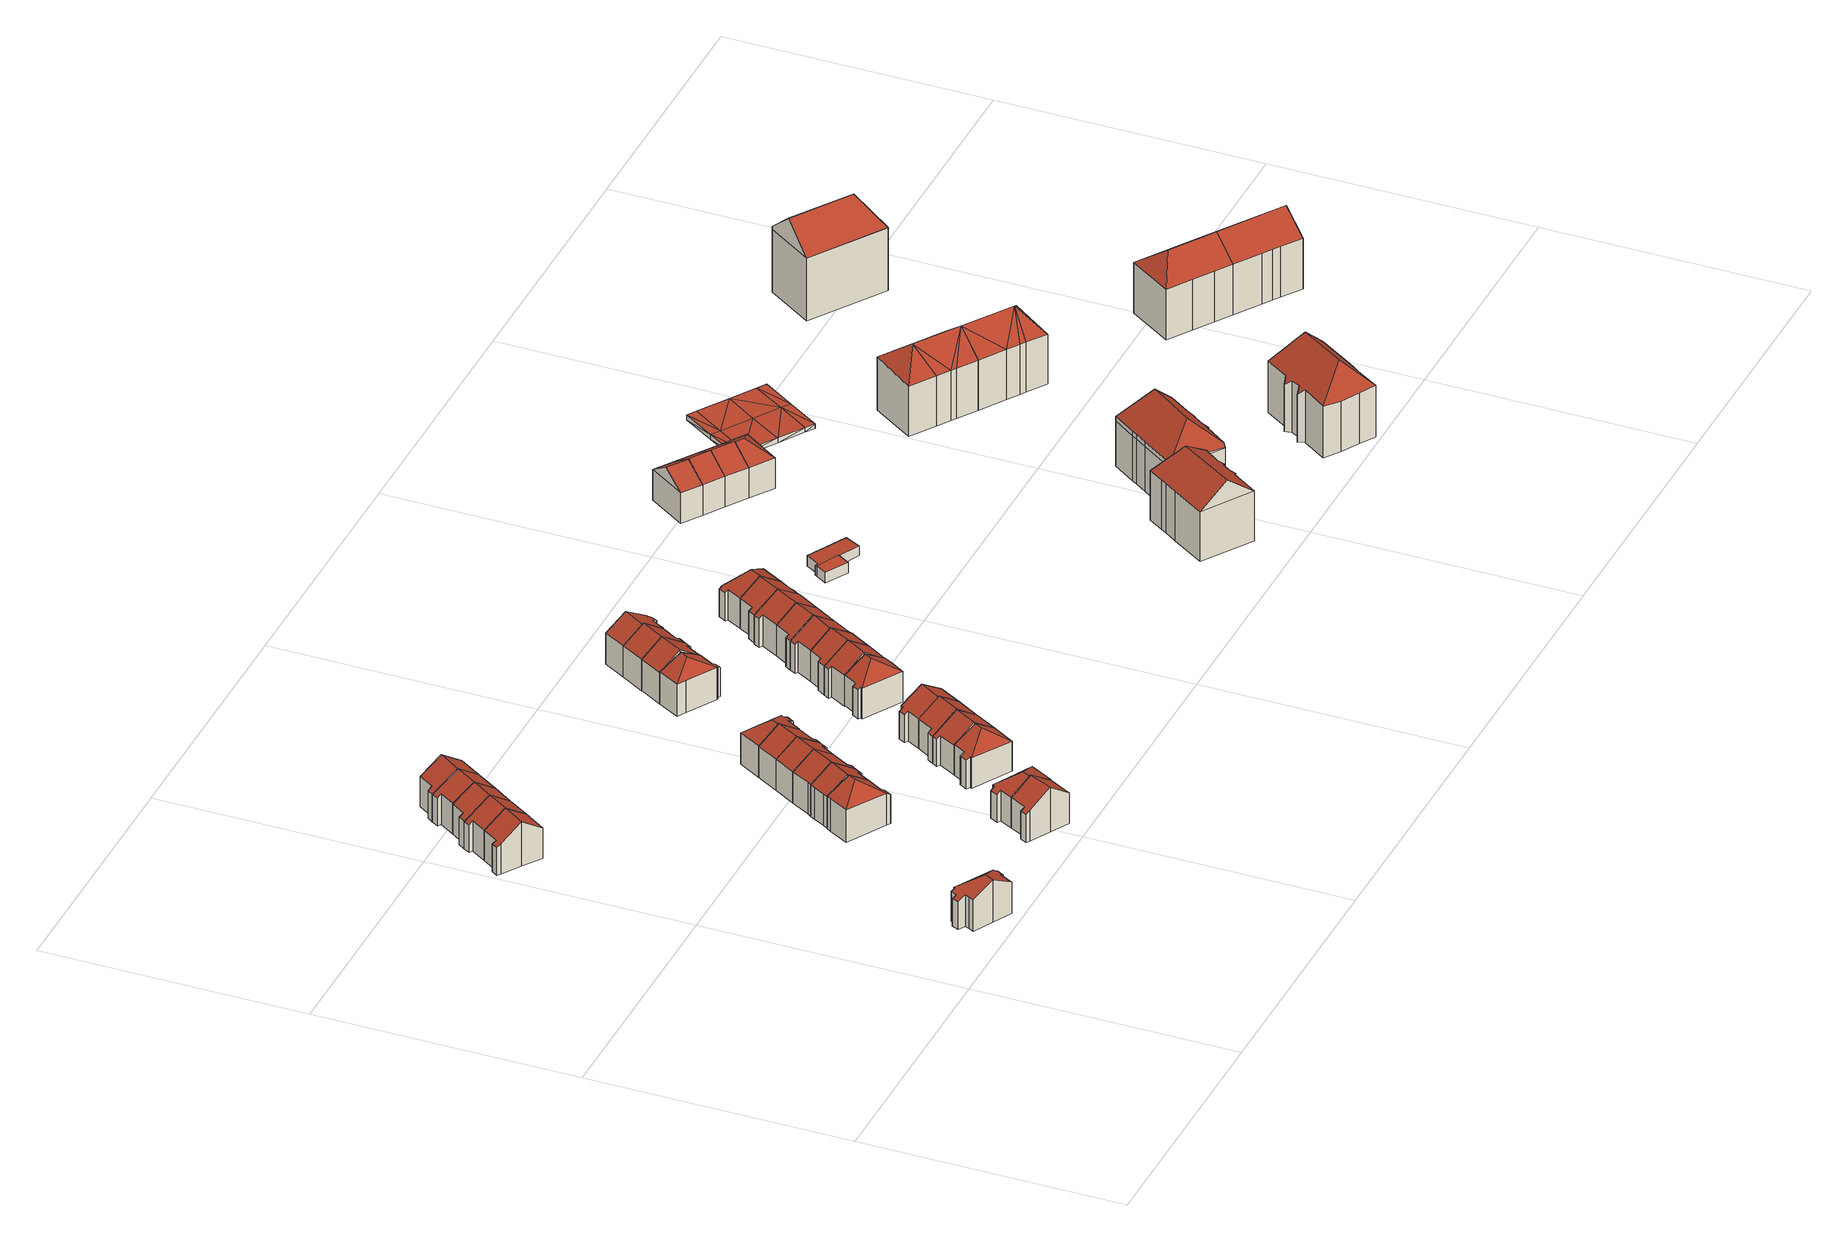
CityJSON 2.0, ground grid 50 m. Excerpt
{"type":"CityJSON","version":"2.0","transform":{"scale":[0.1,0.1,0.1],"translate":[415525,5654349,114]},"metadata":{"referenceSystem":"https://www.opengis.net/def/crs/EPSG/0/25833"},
"CityObjects":{
"building1":{"type":"Building","attributes":{"Dachtyp_tdc":"tdcHipAndGableRoof","Gemeindeschluessel":14612000,"Dachneigung":26.66,"QualitaetDacherkennung":65,"Geometrietyp2DReferenz":"3000","measuredHeight":8.6,"function":"31001_9998","roofType":"5000"},"geometry":[{"type":"Solid","lod":"2","boundaries":[[[[0,1,2,3]],[[1,4,5,2]],[[4,6,7,5]],[[6,8,9,7]],[[8,10,11,9]],[[10,12,13,11]],[[12,14,15,13]],[[14,16,17,15]],[[16,18,19,17]],[[18,20,21,19]],[[20,22,23,21]],[[22,24,25,23]],[[24,26,27,25]],[[26,28,29,27]],[[28,30,31,29]],[[30,0,3,31]],[[26,24,32]],[[24,22,20,18,16,14,12,10,8,6,32]],[[6,4,1,0,30,28,26,32]],[[3,2,5,7,9,11,13,15,17,19,21,23,25,27,29,31]]]],"semantics":{"surfaces":[{"type":"WallSurface"},{"type":"RoofSurface"},{"type":"GroundSurface"}],"values":[[0,0,0,0,0,0,0,0,0,0,0,0,0,0,0,0,1,1,1,2]]}}]},
"building2":{"type":"Building","attributes":{"Dachtyp_tdc":"tdcGableRoof","Gemeindeschluessel":14612000,"Dachneigung":34.03,"QualitaetDacherkennung":81,"Geometrietyp2DReferenz":"3000","measuredHeight":9.05,"function":"31001_9998","roofType":"3100"},"geometry":[{"type":"Solid","lod":"2","boundaries":[[[[33,34,35,36]],[[34,37,38,35]],[[37,39,40,38]],[[39,41,42,40]],[[41,43,44,42]],[[43,45,46,44]],[[45,47,48,46]],[[47,49,50,48]],[[49,33,36,50]],[[45,43,41,39]],[[39,37,34,33,49,47,45]],[[36,35,38,40,42,44,46,48,50]]]],"semantics":{"surfaces":[{"type":"WallSurface"},{"type":"RoofSurface"},{"type":"GroundSurface"}],"values":[[0,0,0,0,0,0,0,0,0,1,1,2]]}}]},
"building3":{"type":"Building","attributes":{"Dachtyp_tdc":"tdcGableRoof","Gemeindeschluessel":14612000,"Dachneigung":34.1,"QualitaetDacherkennung":82,"Geometrietyp2DReferenz":"3000","measuredHeight":9.06,"function":"31001_9998","roofType":"3100"},"geometry":[{"type":"Solid","lod":"2","boundaries":[[[[51,37,38,52]],[[37,53,54,38]],[[53,55,56,54]],[[55,57,58,56]],[[57,59,60,58]],[[59,61,62,60]],[[61,63,64,62]],[[63,41,42,64]],[[41,51,52,42]],[[61,59,57,55,53,37,51]],[[51,41,63,61]],[[52,38,54,56,58,60,62,64,42]]]],"semantics":{"surfaces":[{"type":"WallSurface"},{"type":"RoofSurface"},{"type":"GroundSurface"}],"values":[[0,0,0,0,0,0,0,0,0,1,1,2]]}}]},
"building4":{"type":"Building","attributes":{"Dachtyp_tdc":"tdcGableRoof","Gemeindeschluessel":14612000,"Dachneigung":33.64,"QualitaetDacherkennung":79,"Geometrietyp2DReferenz":"3000","measuredHeight":9.03,"function":"31001_9998","roofType":"3100"},"geometry":[{"type":"Solid","lod":"2","boundaries":[[[[65,59,60,66]],[[59,67,58,60]],[[67,68,69,58]],[[68,70,71,69]],[[70,72,73,71]],[[72,74,75,73]],[[74,76,77,75]],[[76,63,64,77]],[[63,65,66,64]],[[74,72,70,68,67,59,65]],[[65,63,76,74]],[[66,60,58,69,71,73,75,77,64]]]],"semantics":{"surfaces":[{"type":"WallSurface"},{"type":"RoofSurface"},{"type":"GroundSurface"}],"values":[[0,0,0,0,0,0,0,0,0,1,1,2]]}}]},
"building5":{"type":"Building","attributes":{"Dachtyp_tdc":"tdcGableRoof","Gemeindeschluessel":14612000,"Dachneigung":33.73,"QualitaetDacherkennung":79,"Geometrietyp2DReferenz":"3000","measuredHeight":9.03,"function":"31001_9998","roofType":"3100"},"geometry":[{"type":"Solid","lod":"2","boundaries":[[[[74,78,73,75]],[[78,79,80,73]],[[79,81,82,80]],[[81,83,84,82]],[[83,85,86,84]],[[85,87,88,86]],[[87,89,90,88]],[[89,76,77,90]],[[76,74,75,77]],[[87,85,83,81,79,78,74]],[[74,76,89,87]],[[75,73,80,82,84,86,88,90,77]]]],"semantics":{"surfaces":[{"type":"WallSurface"},{"type":"RoofSurface"},{"type":"GroundSurface"}],"values":[[0,0,0,0,0,0,0,0,0,1,1,2]]}}]},
"building6":{"type":"Building","attributes":{"Dachtyp_tdc":"tdcGableRoof","Gemeindeschluessel":14612000,"Dachneigung":33.61,"QualitaetDacherkennung":78,"Geometrietyp2DReferenz":"3000","measuredHeight":9.05,"function":"31001_9998","roofType":"3100"},"geometry":[{"type":"Solid","lod":"2","boundaries":[[[[87,85,86,88]],[[85,83,84,86]],[[83,91,92,84]],[[91,93,94,92]],[[93,95,96,94]],[[95,97,98,96]],[[97,99,100,98]],[[99,89,90,100]],[[89,87,88,90]],[[97,95,93,91,83,85,87]],[[87,89,99,97]],[[88,86,84,92,94,96,98,100,90]]]],"semantics":{"surfaces":[{"type":"WallSurface"},{"type":"RoofSurface"},{"type":"GroundSurface"}],"values":[[0,0,0,0,0,0,0,0,0,1,1,2]]}}]},
"building7":{"type":"Building","attributes":{"Dachtyp_tdc":"tdcHipAndGableRoof","Gemeindeschluessel":14612000,"Dachneigung":28.02,"QualitaetDacherkennung":72,"Geometrietyp2DReferenz":"3000","measuredHeight":9.04,"function":"31001_9998","roofType":"5000"},"geometry":[{"type":"Solid","lod":"2","boundaries":[[[[101,102,103,104]],[[102,105,106,103]],[[105,107,108,106]],[[107,109,110,108]],[[109,111,112,110]],[[111,113,114,112]],[[113,115,116,114]],[[115,117,118,116]],[[117,101,104,118]],[[113,111,119]],[[111,109,107,105,102,101,119]],[[101,117,115,113,119]],[[104,103,106,108,110,112,114,116,118]]]],"semantics":{"surfaces":[{"type":"WallSurface"},{"type":"RoofSurface"},{"type":"GroundSurface"}],"values":[[0,0,0,0,0,0,0,0,0,1,1,1,2]]}}]},
"building8":{"type":"Building","attributes":{"Dachtyp_tdc":"tdcGableRoof","Gemeindeschluessel":14612000,"Dachneigung":34,"QualitaetDacherkennung":81,"Geometrietyp2DReferenz":"3000","measuredHeight":9.08,"function":"31001_9998","roofType":"3100"},"geometry":[{"type":"Solid","lod":"2","boundaries":[[[[120,121,122,123]],[[121,124,125,122]],[[124,126,127,125]],[[126,128,129,127]],[[128,130,131,129]],[[130,132,133,131]],[[132,134,135,133]],[[134,136,137,135]],[[136,120,123,137]],[[132,130,128,126,124,121,120]],[[120,136,134,132]],[[123,122,125,127,129,131,133,135,137]]]],"semantics":{"surfaces":[{"type":"WallSurface"},{"type":"RoofSurface"},{"type":"GroundSurface"}],"values":[[0,0,0,0,0,0,0,0,0,1,1,2]]}}]},
"building9":{"type":"Building","attributes":{"Dachtyp_tdc":"tdcGableRoof","Gemeindeschluessel":14612000,"Dachneigung":34,"QualitaetDacherkennung":79,"Geometrietyp2DReferenz":"3000","measuredHeight":9.28,"function":"31001_9998","roofType":"3100"},"geometry":[{"type":"Solid","lod":"2","boundaries":[[[[138,139,140,141]],[[139,102,103,140]],[[102,142,143,103]],[[142,144,118,143]],[[144,145,146,118]],[[145,147,148,146]],[[147,149,150,148]],[[149,151,152,150]],[[151,153,154,152]],[[153,155,156,154]],[[155,138,141,156]],[[151,149,147,145,144,142]],[[142,102,139,138,155,153,151]],[[141,140,103,143,118,146,148,150,152,154,156]]]],"semantics":{"surfaces":[{"type":"WallSurface"},{"type":"RoofSurface"},{"type":"GroundSurface"}],"values":[[0,0,0,0,0,0,0,0,0,0,0,1,1,2]]}}]},
"building10":{"type":"Building","attributes":{"Dachtyp_tdc":"tdcHipAndGableRoof","Gemeindeschluessel":14612000,"Dachneigung":38.21,"QualitaetDacherkennung":74,"Geometrietyp2DReferenz":"3000","measuredHeight":8.86,"function":"31001_9998","roofType":"5000"},"geometry":[{"type":"Solid","lod":"2","boundaries":[[[[157,158,159,160]],[[131,161,162,163,164,165,166,135,167]],[[130,168,161,131]],[[168,169,162,161]],[[169,170,163,162]],[[170,171,164,163]],[[171,172,165,164]],[[172,159,166,165]],[[159,158,135,166]],[[158,157,167,135]],[[157,130,131,167]],[[159,172,160]],[[172,171,170,169,168,130,157,160]]]],"semantics":{"surfaces":[{"type":"RoofSurface"},{"type":"GroundSurface"},{"type":"WallSurface"}],"values":[[0,1,2,2,2,2,2,2,2,2,2,0,0]]}}]},
"building11":{"type":"Building","attributes":{"Dachtyp_tdc":"tdcGableRoof","Gemeindeschluessel":14612000,"Dachneigung":34.13,"QualitaetDacherkennung":83,"Geometrietyp2DReferenz":"3000","measuredHeight":9.31,"function":"31001_9998","roofType":"3100"},"geometry":[{"type":"Solid","lod":"2","boundaries":[[[[173,155,156,174]],[[155,175,154,156]],[[175,176,177,154]],[[176,149,150,177]],[[149,178,179,150]],[[178,180,181,179]],[[180,182,183,181]],[[182,184,185,183]],[[184,186,187,185]],[[186,173,174,187]],[[182,180,178,149,176]],[[176,175,155,173,186,184,182]],[[174,156,154,177,150,179,181,183,185,187]]]],"semantics":{"surfaces":[{"type":"WallSurface"},{"type":"RoofSurface"},{"type":"GroundSurface"}],"values":[[0,0,0,0,0,0,0,0,0,0,1,1,2]]}}]},
"building12":{"type":"Building","attributes":{"Dachtyp_tdc":"tdcGableRoof","Gemeindeschluessel":14612000,"Dachneigung":34.03,"QualitaetDacherkennung":78,"Geometrietyp2DReferenz":"3000","measuredHeight":9.3,"function":"31001_9998","roofType":"3100"},"geometry":[{"type":"Solid","lod":"2","boundaries":[[[[188,189,190,191]],[[189,184,185,190]],[[184,182,183,185]],[[182,180,181,183]],[[180,192,193,181]],[[192,194,195,193]],[[194,196,197,195]],[[196,198,199,197]],[[198,188,191,199]],[[194,192,180,182]],[[182,184,189,188,198,196,194]],[[191,190,185,183,181,193,195,197,199]]]],"semantics":{"surfaces":[{"type":"WallSurface"},{"type":"RoofSurface"},{"type":"GroundSurface"}],"values":[[0,0,0,0,0,0,0,0,0,1,1,2]]}}]},
"building13":{"type":"Building","attributes":{"Dachtyp_tdc":"tdcGableRoof","Gemeindeschluessel":14612000,"Dachneigung":33.81,"QualitaetDacherkennung":79,"Geometrietyp2DReferenz":"3000","measuredHeight":9.34,"function":"31001_9998","roofType":"3100"},"geometry":[{"type":"Solid","lod":"2","boundaries":[[[[200,201,202,203]],[[201,204,205,202]],[[204,206,207,205]],[[206,198,199,207]],[[198,196,197,199]],[[196,194,195,197]],[[194,192,193,195]],[[192,208,209,193]],[[208,200,203,209]],[[194,196,198,206,204,201,200]],[[200,208,192,194]],[[203,202,205,207,199,197,195,193,209]]]],"semantics":{"surfaces":[{"type":"WallSurface"},{"type":"RoofSurface"},{"type":"GroundSurface"}],"values":[[0,0,0,0,0,0,0,0,0,1,1,2]]}}]},
"building14":{"type":"Building","attributes":{"Dachtyp_tdc":"tdcHipAndGableRoof","Gemeindeschluessel":14612000,"Dachneigung":28.5,"QualitaetDacherkennung":74,"Geometrietyp2DReferenz":"3000","measuredHeight":8.66,"function":"31001_9998","roofType":"5000"},"geometry":[{"type":"Solid","lod":"2","boundaries":[[[[210,211,212,213]],[[211,214,215,212]],[[214,216,217,215]],[[216,218,219,217]],[[218,220,221,219]],[[220,222,223,221]],[[222,224,225,223]],[[224,226,227,225]],[[226,210,213,227]],[[222,220,228]],[[220,218,216,228]],[[216,214,211,210,226,224,222,228]],[[213,212,215,217,219,221,223,225,227]]]],"semantics":{"surfaces":[{"type":"WallSurface"},{"type":"RoofSurface"},{"type":"GroundSurface"}],"values":[[0,0,0,0,0,0,0,0,0,1,1,1,2]]}}]},
"building15":{"type":"Building","attributes":{"Dachtyp_tdc":"tdcHipAndGableRoof","Gemeindeschluessel":14612000,"Dachneigung":30.77,"QualitaetDacherkennung":76,"Geometrietyp2DReferenz":"3000","measuredHeight":9.12,"function":"31001_9998","roofType":"5000"},"geometry":[{"type":"Solid","lod":"2","boundaries":[[[[229,230,231,232]],[[230,233,202,231]],[[233,234,203,202]],[[234,235,209,203]],[[235,236,237,209]],[[236,238,239,237]],[[238,240,241,239]],[[240,242,243,241]],[[242,229,232,243]],[[238,236,244]],[[236,235,234,244]],[[234,233,230,229,242,240,238,244]],[[232,231,202,203,209,237,239,241,243]]]],"semantics":{"surfaces":[{"type":"WallSurface"},{"type":"RoofSurface"},{"type":"GroundSurface"}],"values":[[0,0,0,0,0,0,0,0,0,1,1,1,2]]}}]},
"building16":{"type":"Building","attributes":{"Dachtyp_tdc":"tdcGableRoof","Gemeindeschluessel":14612000,"Dachneigung":33.68,"QualitaetDacherkennung":79,"Geometrietyp2DReferenz":"3000","measuredHeight":8.9,"function":"31001_9998","roofType":"3100"},"geometry":[{"type":"Solid","lod":"2","boundaries":[[[[245,246,215,247]],[[246,248,249,215]],[[248,250,251,249]],[[250,252,253,251]],[[252,254,255,253]],[[254,256,257,255]],[[256,258,259,257]],[[258,218,219,259]],[[218,245,247,219]],[[256,254,252,250,248,246,245]],[[245,218,258,256]],[[247,215,249,251,253,255,257,259,219]]]],"semantics":{"surfaces":[{"type":"WallSurface"},{"type":"RoofSurface"},{"type":"GroundSurface"}],"values":[[0,0,0,0,0,0,0,0,0,1,1,2]]}}]},
"building17":{"type":"Building","attributes":{"Dachtyp_tdc":"tdcGableRoof","Gemeindeschluessel":14612000,"Dachneigung":33.76,"QualitaetDacherkennung":79,"Geometrietyp2DReferenz":"3000","measuredHeight":8.92,"function":"31001_9998","roofType":"3100"},"geometry":[{"type":"Solid","lod":"2","boundaries":[[[[260,258,259,261]],[[258,262,257,259]],[[263,264,265,266,252,254,262]],[[262,258,260,263]],[[257,255,253,267,268,269,270,261,259]],[[262,254,255,257]],[[254,252,253,255]],[[252,266,267,253]],[[266,265,268,267]],[[265,264,269,268]],[[264,263,270,269]],[[263,260,261,270]]]],"semantics":{"surfaces":[{"type":"WallSurface"},{"type":"RoofSurface"},{"type":"GroundSurface"}],"values":[[0,0,1,1,2,0,0,0,0,0,0,0]]}}]},
"building18":{"type":"Building","attributes":{"Dachtyp_tdc":"tdcGableRoof","Gemeindeschluessel":14612000,"Dachneigung":30.77,"QualitaetDacherkennung":57,"Geometrietyp2DReferenz":"3000","measuredHeight":8.71,"function":"31001_9998","roofType":"3100"},"geometry":[{"type":"Solid","lod":"2","boundaries":[[[[271,272,273,274]],[[272,275,276,273]],[[275,277,278,276]],[[277,279,280,278]],[[279,281,282,280]],[[281,260,261,282]],[[260,283,284,261]],[[283,264,269,284]],[[264,285,286,269]],[[285,271,274,286]],[[283,260,281,279]],[[279,277,275,272,271,285,264,283]],[[274,273,276,278,280,282,261,284,269,286]]]],"semantics":{"surfaces":[{"type":"WallSurface"},{"type":"RoofSurface"},{"type":"GroundSurface"}],"values":[[0,0,0,0,0,0,0,0,0,0,1,1,2]]}}]},
"building19":{"type":"Building","attributes":{"Dachtyp_tdc":"tdcHipAndGableRoof","Gemeindeschluessel":14612000,"Dachneigung":26.06,"QualitaetDacherkennung":66,"Geometrietyp2DReferenz":"3000","measuredHeight":8.75,"function":"31001_9998","roofType":"5000"},"geometry":[{"type":"Solid","lod":"2","boundaries":[[[[287,288,289,290]],[[288,291,292,289]],[[291,293,294,292]],[[293,295,296,294]],[[295,297,298,296]],[[297,299,300,298]],[[299,301,302,300]],[[301,303,304,302]],[[303,305,306,304]],[[305,307,308,306]],[[307,287,290,308]],[[303,301,299,309]],[[299,297,295,293,291,288,287,307,309]],[[307,305,303,309]],[[290,289,292,294,296,298,300,302,304,306,308]]]],"semantics":{"surfaces":[{"type":"WallSurface"},{"type":"RoofSurface"},{"type":"GroundSurface"}],"values":[[0,0,0,0,0,0,0,0,0,0,0,1,1,1,2]]}}]},
"building20":{"type":"Building","attributes":{"Dachtyp_tdc":"tdcHipAndGableRoof","Gemeindeschluessel":14612000,"Dachneigung":29.28,"QualitaetDacherkennung":75,"Geometrietyp2DReferenz":"3000","measuredHeight":8.68,"function":"31001_9998","roofType":"5000"},"geometry":[{"type":"Solid","lod":"2","boundaries":[[[[310,311,312,313]],[[311,314,315,312]],[[314,316,317,315]],[[316,318,319,317]],[[318,320,321,319]],[[320,322,323,321]],[[322,324,325,323]],[[324,326,327,325]],[[326,328,329,327]],[[328,310,313,329]],[[324,322,330]],[[322,320,318,316,330]],[[316,314,311,310,328,326,324,330]],[[313,312,315,317,319,321,323,325,327,329]]]],"semantics":{"surfaces":[{"type":"WallSurface"},{"type":"RoofSurface"},{"type":"GroundSurface"}],"values":[[0,0,0,0,0,0,0,0,0,0,1,1,1,2]]}}]},
"building21":{"type":"Building","attributes":{"Dachtyp_tdc":"tdcGableRoof","Gemeindeschluessel":14612000,"Dachneigung":34.04,"QualitaetDacherkennung":80,"Geometrietyp2DReferenz":"3000","measuredHeight":9.2,"function":"31001_9998","roofType":"3100"},"geometry":[{"type":"Solid","lod":"2","boundaries":[[[[331,332,333,334]],[[332,335,290,333]],[[335,336,337,290]],[[336,338,306,337]],[[338,339,340,306]],[[339,341,342,340]],[[341,343,344,342]],[[343,345,346,344]],[[345,331,334,346]],[[341,339,338,336]],[[336,335,332,331,345,343,341]],[[334,333,290,337,306,340,342,344,346]]]],"semantics":{"surfaces":[{"type":"WallSurface"},{"type":"RoofSurface"},{"type":"GroundSurface"}],"values":[[0,0,0,0,0,0,0,0,0,1,1,2]]}}]},
"building22":{"type":"Building","attributes":{"Dachtyp_tdc":"tdcGableRoof","Gemeindeschluessel":14612000,"Dachneigung":33.82,"QualitaetDacherkennung":81,"Geometrietyp2DReferenz":"3000","measuredHeight":9.19,"function":"31001_9998","roofType":"3100"},"geometry":[{"type":"Solid","lod":"2","boundaries":[[[[347,348,349,350]],[[348,351,352,349]],[[351,353,354,352]],[[353,355,356,354]],[[355,357,358,356]],[[357,359,360,358]],[[359,361,362,360]],[[361,363,364,362]],[[363,365,366,364]],[[365,347,350,366]],[[361,359,357,355,353]],[[353,351,348,347,365,363,361]],[[350,349,352,354,356,358,360,362,364,366]]]],"semantics":{"surfaces":[{"type":"WallSurface"},{"type":"RoofSurface"},{"type":"GroundSurface"}],"values":[[0,0,0,0,0,0,0,0,0,0,1,1,2]]}}]},
"building23":{"type":"Building","attributes":{"Dachtyp_tdc":"tdcGableRoof","Gemeindeschluessel":14612000,"Dachneigung":34.33,"QualitaetDacherkennung":80,"Geometrietyp2DReferenz":"3000","measuredHeight":9.23,"function":"31001_9998","roofType":"3100"},"geometry":[{"type":"Solid","lod":"2","boundaries":[[[[367,345,368,369]],[[345,343,370,368]],[[343,341,371,370]],[[341,339,372,371]],[[339,373,374,372]],[[373,375,376,374]],[[375,377,378,376]],[[377,379,380,378]],[[379,367,369,380]],[[375,373,339,341]],[[341,343,345,367,379,377,375]],[[369,368,370,371,372,374,376,378,380]]]],"semantics":{"surfaces":[{"type":"WallSurface"},{"type":"RoofSurface"},{"type":"GroundSurface"}],"values":[[0,0,0,0,0,0,0,0,0,1,1,2]]}}]},
"building24":{"type":"Building","attributes":{"Dachtyp_tdc":"tdcGableRoof","Gemeindeschluessel":14612000,"Dachneigung":33.94,"QualitaetDacherkennung":79,"Geometrietyp2DReferenz":"3000","measuredHeight":9.21,"function":"31001_9998","roofType":"3100"},"geometry":[{"type":"Solid","lod":"2","boundaries":[[[[381,382,383,384]],[[382,385,386,383]],[[385,387,388,386]],[[387,389,390,388]],[[389,391,392,390]],[[391,393,394,392]],[[393,355,356,394]],[[355,353,354,356]],[[353,351,352,354]],[[351,348,349,352]],[[348,381,384,349]],[[353,355,393,391,389,387]],[[387,385,382,381,348,351,353]],[[384,383,386,388,390,392,394,356,354,352,349]]]],"semantics":{"surfaces":[{"type":"WallSurface"},{"type":"RoofSurface"},{"type":"GroundSurface"}],"values":[[0,0,0,0,0,0,0,0,0,0,0,1,1,2]]}}]},
"building25":{"type":"Building","attributes":{"Dachtyp_tdc":"tdcGableRoof","Gemeindeschluessel":14612000,"Dachneigung":30.62,"QualitaetDacherkennung":51,"Geometrietyp2DReferenz":"3000","measuredHeight":9.06,"function":"31001_9998","roofType":"3100"},"geometry":[{"type":"Solid","lod":"2","boundaries":[[[[395,396,397,398]],[[396,399,400,397]],[[399,401,378,400]],[[401,402,403,378]],[[402,373,374,403]],[[373,404,405,374]],[[404,406,407,405]],[[406,408,409,407]],[[408,410,411,409]],[[410,395,398,411]],[[406,404,373,402]],[[402,401,399,396,395,410,408,406]],[[398,397,400,378,403,374,405,407,409,411]]]],"semantics":{"surfaces":[{"type":"WallSurface"},{"type":"RoofSurface"},{"type":"GroundSurface"}],"values":[[0,0,0,0,0,0,0,0,0,0,1,1,2]]}}]},
"building26":{"type":"Building","attributes":{"Dachtyp_tdc":"tdcGableRoof","Gemeindeschluessel":14612000,"Dachneigung":33.95,"QualitaetDacherkennung":79,"Geometrietyp2DReferenz":"3000","measuredHeight":9.23,"function":"31001_9998","roofType":"3100"},"geometry":[{"type":"Solid","lod":"2","boundaries":[[[[412,413,414,390]],[[413,385,386,414]],[[385,415,416,386]],[[415,417,418,416]],[[417,419,420,418]],[[419,421,422,420]],[[421,423,424,422]],[[423,425,426,424]],[[425,427,428,426]],[[427,412,390,428]],[[423,421,419,417,415,385,413]],[[413,412,427,425,423]],[[390,414,386,416,418,420,422,424,426,428]]]],"semantics":{"surfaces":[{"type":"WallSurface"},{"type":"RoofSurface"},{"type":"GroundSurface"}],"values":[[0,0,0,0,0,0,0,0,0,0,1,1,2]]}}]},
"building27":{"type":"Building","attributes":{"Dachtyp_tdc":"tdcGableRoof","Gemeindeschluessel":14612000,"Dachneigung":33.41,"QualitaetDacherkennung":81,"Geometrietyp2DReferenz":"3000","measuredHeight":9.22,"function":"31001_9998","roofType":"3100"},"geometry":[{"type":"Solid","lod":"2","boundaries":[[[[429,430,431,432]],[[430,433,434,431]],[[433,435,436,434]],[[435,437,438,436]],[[437,425,426,438]],[[425,439,440,426]],[[439,421,422,440]],[[421,419,420,422]],[[419,429,432,420]],[[439,425,437,435]],[[435,433,430,429,419,421,439]],[[432,431,434,436,438,426,440,422,420]]]],"semantics":{"surfaces":[{"type":"WallSurface"},{"type":"RoofSurface"},{"type":"GroundSurface"}],"values":[[0,0,0,0,0,0,0,0,0,1,1,2]]}}]},
"building28":{"type":"Building","attributes":{"Gemeindeschluessel":14612000,"Dachtyp_tdc":"tdcGableRoof","Dachneigung":34.32,"QualitaetDacherkennung":79,"Geometrietyp2DReferenz":"3000","measuredHeight":9.23,"function":"31001_9998","roofType":"3100"},"geometry":[{"type":"Solid","lod":"2","boundaries":[[[[441,442,443,444]],[[442,445,446,443]],[[445,447,448,446]],[[447,449,450,448]],[[449,451,452,450]],[[451,437,438,452]],[[437,435,436,438]],[[435,433,434,436]],[[433,453,454,434]],[[453,441,444,454]],[[435,437,451,449,447]],[[447,445,442,441,453,433,435]],[[444,443,446,448,450,452,438,436,434,454]]]],"semantics":{"surfaces":[{"type":"WallSurface"},{"type":"RoofSurface"},{"type":"GroundSurface"}],"values":[[0,0,0,0,0,0,0,0,0,0,1,1,2]]}}]},
"building29":{"type":"Building","attributes":{"Dachtyp_tdc":"tdcGableRoof","Gemeindeschluessel":14612000,"Dachneigung":34.35,"QualitaetDacherkennung":79,"Geometrietyp2DReferenz":"3000","measuredHeight":9.05,"function":"31001_9998","roofType":"3100"},"geometry":[{"type":"Solid","lod":"2","boundaries":[[[[455,456,457,458]],[[456,459,460,457]],[[459,461,462,460]],[[461,463,464,462]],[[463,465,466,464]],[[465,467,468,466]],[[467,469,470,468]],[[469,471,472,470]],[[471,473,474,472]],[[473,447,475,474]],[[447,445,476,475]],[[445,442,477,476]],[[442,455,458,477]],[[447,473,471,469,467,465,463,461]],[[461,459,456,455,442,445,447]],[[458,457,460,462,464,466,468,470,472,474,475,476,477]]]],"semantics":{"surfaces":[{"type":"WallSurface"},{"type":"RoofSurface"},{"type":"GroundSurface"}],"values":[[0,0,0,0,0,0,0,0,0,0,0,0,0,1,1,2]]}}]},
"building30":{"type":"Building","attributes":{"Dachtyp_tdc":"tdcHipAndGableRoof","Gemeindeschluessel":14612000,"Dachneigung":34.21,"QualitaetDacherkennung":81,"Geometrietyp2DReferenz":"3000","measuredHeight":9.07,"function":"31001_9998","roofType":"5000"},"geometry":[{"type":"Solid","lod":"2","boundaries":[[[[459,478,479,460]],[[478,480,481,479]],[[480,482,483,481]],[[482,484,485,483]],[[484,486,487,485]],[[486,463,464,487]],[[463,488,489,464]],[[488,459,460,489]],[[486,484,490]],[[484,482,480,478,459,488,490]],[[488,463,486,490]],[[460,479,481,483,485,487,464,489]]]],"semantics":{"surfaces":[{"type":"WallSurface"},{"type":"RoofSurface"},{"type":"GroundSurface"}],"values":[[0,0,0,0,0,0,0,0,1,1,1,2]]}}]},
"building31":{"type":"Building","attributes":{"Gemeindeschluessel":14612000,"Geometrietyp2DReferenz":"3000","function":"31001_9998","roofType":"9999"},"children":["building31-1","building31-2"]},
"building31-1":{"type":"BuildingPart","attributes":{"Dachtyp_tdc":"tdcPolyFlatRoof","Dachneigung":0,"QualitaetDacherkennung":66,"Geometrietyp2DReferenz":"3000","measuredHeight":2.21,"roofType":"1000"},"parents":["building31"],"geometry":[{"type":"MultiSurface","lod":"2","boundaries":[[[491,492,493,494,495]],[[492,496,497,493]],[[496,498,499,500,497]],[[498,496,492,491]],[[494,493,497,500]]],"semantics":{"surfaces":[{"type":"WallSurface"},{"type":"RoofSurface"},{"type":"GroundSurface"}],"values":[0,0,0,1,2]}}]},
"building31-2":{"type":"BuildingPart","attributes":{"Dachtyp_tdc":"tdcPolyFlatRoof","Dachneigung":3.98,"QualitaetDacherkennung":67,"Geometrietyp2DReferenz":"3000","measuredHeight":2.23,"roofType":"2100"},"parents":["building31"],"geometry":[{"type":"MultiSurface","lod":"2","boundaries":[[[501,495,494,502]],[[499,503,504,500]],[[503,505,506,504]],[[505,507,508,506]],[[507,509,510,508]],[[509,501,502,510]],[[509,507,505,503,499,495,501]],[[502,494,500,504,506,508,510]]],"semantics":{"surfaces":[{"type":"WallSurface"},{"type":"RoofSurface"},{"type":"GroundSurface"}],"values":[0,0,0,0,0,0,1,2]}}]},
"building32":{"type":"Building","attributes":{"Dachtyp_tdc":"tdcGableRoof","Gemeindeschluessel":14612000,"Dachneigung":33.4,"QualitaetDacherkennung":81,"Geometrietyp2DReferenz":"3000","measuredHeight":9.04,"function":"31001_9998","roofType":"3100"},"geometry":[{"type":"Solid","lod":"2","boundaries":[[[[511,512,513,514]],[[512,515,516,513]],[[515,517,518,516]],[[517,511,514,518]],[[515,512,519]],[[511,517,520]],[[512,511,520,519]],[[517,515,519,520]],[[514,513,516,518]]]],"semantics":{"surfaces":[{"type":"WallSurface"},{"type":"RoofSurface"},{"type":"GroundSurface"}],"values":[[0,0,0,0,0,0,1,1,2]]}}]},
"building33":{"type":"Building","attributes":{"Dachtyp_tdc":"tdcFreeFormRoof","Gemeindeschluessel":14612000,"Dachneigung":37.74,"QualitaetDacherkennung":82,"Geometrietyp2DReferenz":"3000","measuredHeight":14.42,"function":"31001_9998","roofType":"5000"},"geometry":[{"type":"Solid","lod":"2","boundaries":[[[[521,522,523,524]],[[522,525,526,523]],[[525,527,528,526]],[[527,529,530,528]],[[529,531,532,530]],[[531,533,534,532]],[[533,535,536,534]],[[537,538,539,540,541]],[[541,540,542,543,544,535,545]],[[527,525,522,521,537,541,545,533,531,529]],[[521,538,537]],[[535,533,545]],[[536,546,547,548,549,550,551,524,523,526,528,530,532,534]],[[535,544,546,536]],[[544,543,547,546]],[[543,542,548,547]],[[542,540,549,548]],[[540,539,550,549]],[[539,538,551,550]],[[538,521,524,551]]]],"semantics":{"surfaces":[{"type":"WallSurface"},{"type":"RoofSurface"},{"type":"GroundSurface"}],"values":[[0,0,0,0,0,0,0,1,1,1,0,0,2,0,0,0,0,0,0,0]]}}]},
"building34":{"type":"Building","attributes":{"Dachtyp_tdc":"tdcGableRoof","Gemeindeschluessel":14612000,"Dachneigung":33.51,"QualitaetDacherkennung":79,"Geometrietyp2DReferenz":"3000","measuredHeight":9.07,"function":"31001_9998","roofType":"3100"},"geometry":[{"type":"Solid","lod":"2","boundaries":[[[[552,515,516,553]],[[515,512,513,516]],[[512,554,555,513]],[[554,552,553,555]],[[512,515,556]],[[552,554,557]],[[515,552,557,556]],[[554,512,556,557]],[[553,516,513,555]]]],"semantics":{"surfaces":[{"type":"WallSurface"},{"type":"RoofSurface"},{"type":"GroundSurface"}],"values":[[0,0,0,0,0,0,1,1,2]]}}]},
"building35":{"type":"Building","attributes":{"Dachtyp_tdc":"tdcGableRoof","Gemeindeschluessel":14612000,"Dachneigung":33.81,"QualitaetDacherkennung":77,"Geometrietyp2DReferenz":"3000","measuredHeight":9.07,"function":"31001_9998","roofType":"3100"},"geometry":[{"type":"Solid","lod":"2","boundaries":[[[[554,558,559,555]],[[558,560,561,559]],[[560,552,553,561]],[[552,554,555,553]],[[560,558,562]],[[554,552,557]],[[558,554,557,562]],[[552,560,562,557]],[[555,559,561,553]]]],"semantics":{"surfaces":[{"type":"WallSurface"},{"type":"RoofSurface"},{"type":"GroundSurface"}],"values":[[0,0,0,0,0,0,1,1,2]]}}]},
"building36":{"type":"Building","attributes":{"Dachtyp_tdc":"tdcHipAndGableRoof","Gemeindeschluessel":14612000,"Dachneigung":38.81,"QualitaetDacherkennung":81,"Geometrietyp2DReferenz":"3000","measuredHeight":8.99,"function":"31001_9998","roofType":"5000"},"geometry":[{"type":"Solid","lod":"2","boundaries":[[[[558,563,564,559]],[[563,565,566,564]],[[565,560,561,566]],[[560,558,559,561]],[[565,563,567]],[[558,560,568]],[[563,558,568,567]],[[560,565,567,568]],[[559,564,566,561]]]],"semantics":{"surfaces":[{"type":"WallSurface"},{"type":"RoofSurface"},{"type":"GroundSurface"}],"values":[[0,0,0,0,1,0,1,1,2]]}}]},
"building37":{"type":"Building","attributes":{"Dachtyp_tdc":"tdcFreeFormRoof","Gemeindeschluessel":14612000,"Dachneigung":44.81,"QualitaetDacherkennung":73,"Geometrietyp2DReferenz":"3000","measuredHeight":15.64,"function":"31001_9998","roofType":"5000"},"geometry":[{"type":"Solid","lod":"2","boundaries":[[[[569,570,571,572]],[[572,571,573]],[[573,574,575]],[[575,574,576,577,578]],[[579,580,581,582,583]],[[583,582,584,585]],[[585,584,570,569]],[[586,539,587,588]],[[588,587,589,590]],[[590,589,591,592]],[[578,577,593,594]],[[594,593,539,586]],[[595,596,580,579]],[[592,591,596,595]],[[597,598,599,600,601,602,603,551,550,604,605,606,607,608]],[[583,585,598,597]],[[585,569,599,598]],[[569,572,600,599]],[[572,573,601,600]],[[573,575,602,601]],[[575,578,603,602]],[[578,594,551,603]],[[594,586,550,551]],[[586,588,604,550]],[[588,590,605,604]],[[590,592,606,605]],[[592,595,607,606]],[[595,579,608,607]],[[579,583,597,608]],[[609,581,580,596]],[[576,610,539,593,577]],[[609,596,591,589,587,539,610]],[[570,584,582,581,609,610,576,574,573,571]]]],"semantics":{"surfaces":[{"type":"WallSurface"},{"type":"GroundSurface"},{"type":"RoofSurface"}],"values":[[0,0,0,0,0,0,0,0,0,0,0,0,0,0,1,0,0,0,0,0,0,0,0,0,0,0,0,0,0,2,2,2,2]]}}]},
"building38":{"type":"Building","attributes":{"Erfassungsdatum_Objekt":"2020-12-18","BodenHoehe":114.38,"gemHoehe":0,"BauwerkHoehe":1,"Breite":14.5,"Gemeindeschluessel":"14612000","Geometrietyp2DReferenz":"3000","measuredHeight":1,"function":"53001_1800"},"geometry":[{"type":"MultiSurface","lod":"2","boundaries":[[[611,612,613]],[[613,612,614]],[[615,616,613]],[[613,616,611]],[[617,616,615]],[[617,615,618]],[[619,617,620]],[[620,617,618]],[[613,614,621]],[[621,614,622]],[[615,613,623]],[[623,613,621]],[[618,615,623]],[[618,623,624]],[[620,618,625]],[[625,618,624]],[[616,626,627]],[[617,619,628]],[[617,628,626]],[[619,620,629]],[[619,629,628]],[[620,625,630]],[[620,630,629]],[[625,624,631]],[[625,631,630]],[[624,623,632]],[[624,632,631]],[[623,621,633]],[[623,633,632]],[[621,622,634]],[[621,634,633]],[[622,614,635]],[[622,635,634]],[[614,612,636]],[[614,636,635]],[[612,611,637]],[[612,637,636]],[[611,616,627]],[[611,627,637]],[[616,617,626]],[[638,636,637]],[[635,636,638]],[[638,627,639]],[[637,627,638]],[[639,627,626]],[[640,639,626]],[[629,626,628]],[[640,626,629]],[[633,635,638]],[[634,635,633]],[[632,638,639]],[[633,638,632]],[[632,639,640]],[[631,632,640]],[[630,640,629]],[[631,640,630]]],"semantics":{"surfaces":[{"type":"RoofSurface"},{"type":"WallSurface"},{"type":"GroundSurface"}],"values":[0,0,0,0,0,0,0,0,0,0,0,0,0,0,0,0,1,1,1,1,1,1,1,1,1,1,1,1,1,1,1,1,1,1,1,1,1,1,1,1,2,2,2,2,2,2,2,2,2,2,2,2,2,2,2,2]}}]},
"building39":{"type":"Building","attributes":{"Dachtyp_tdc":"tdcFreeFormRoof","Gemeindeschluessel":14612000,"Dachneigung":38.08,"QualitaetDacherkennung":79,"Geometrietyp2DReferenz":"3000","measuredHeight":14.28,"function":"31001_9998","roofType":"5000"},"geometry":[{"type":"Solid","lod":"2","boundaries":[[[[641,642,643,644]],[[642,645,646,643]],[[645,647,648,646]],[[647,649,650,648]],[[649,651,652,650]],[[651,653,654,652]],[[653,641,644,654]],[[655,642,641]],[[656,649,647]],[[656,651,649]],[[655,651,656]],[[655,653,651]],[[653,655,641]],[[655,656,645,642]],[[647,645,656]],[[644,643,646,648,650,652,654]]]],"semantics":{"surfaces":[{"type":"WallSurface"},{"type":"RoofSurface"},{"type":"GroundSurface"}],"values":[[0,0,0,0,0,0,0,1,1,1,1,1,1,1,0,2]]}}]},
"building40":{"type":"Building","attributes":{"Dachtyp_tdc":"tdcHipRoof","Gemeindeschluessel":14612000,"Dachneigung":45.36,"QualitaetDacherkennung":77,"Geometrietyp2DReferenz":"3000","measuredHeight":16.04,"function":"31001_9998","roofType":"3200"},"geometry":[{"type":"Solid","lod":"2","boundaries":[[[[657,658,659,660]],[[658,661,662,659]],[[661,663,664,662]],[[663,665,666,664]],[[665,667,668,666]],[[667,669,670,668]],[[669,671,672,670]],[[671,673,674,672]],[[673,675,676,674]],[[669,667,665,663,677]],[[678,679,680]],[[663,661,658,657,678,680,677]],[[679,681,682,683,675,673,671,669,677,680]],[[676,684,685,686,687,688,660,659,662,664,666,668,670,672,674]],[[681,679,687,686]],[[679,678,688,687]],[[678,657,660,688]],[[675,683,684,676]],[[683,682,685,684]],[[682,681,686,685]]]],"semantics":{"surfaces":[{"type":"WallSurface"},{"type":"RoofSurface"},{"type":"GroundSurface"}],"values":[[0,0,0,0,0,0,0,0,0,1,1,1,1,2,0,0,0,0,0,0]]}}]},
"building41":{"type":"Building","attributes":{"Dachtyp_tdc":"tdcFreeFormRoof","Gemeindeschluessel":14612000,"Dachneigung":38.31,"QualitaetDacherkennung":82,"Geometrietyp2DReferenz":"3000","measuredHeight":14.3,"function":"31001_9998","roofType":"5000"},"geometry":[{"type":"Solid","lod":"2","boundaries":[[[[647,689,646,648]],[[689,690,691,646]],[[690,692,693,691]],[[692,694,695,693]],[[694,696,697,695]],[[696,698,699,697]],[[698,647,648,699]],[[690,700,692]],[[700,690,689,656]],[[700,694,692]],[[700,696,694]],[[700,698,696]],[[656,698,700]],[[698,656,647]],[[689,647,656]],[[648,646,691,693,695,697,699]]]],"semantics":{"surfaces":[{"type":"WallSurface"},{"type":"RoofSurface"},{"type":"GroundSurface"}],"values":[[0,0,0,0,0,0,0,1,1,1,1,1,1,1,0,2]]}}]},
"building42":{"type":"Building","attributes":{"Dachtyp_tdc":"tdcFreeFormRoof","Gemeindeschluessel":14612000,"Dachneigung":38.68,"QualitaetDacherkennung":87,"Geometrietyp2DReferenz":"3000","measuredHeight":14.18,"function":"31001_9998","roofType":"5000"},"geometry":[{"type":"Solid","lod":"2","boundaries":[[[[701,702,703,704]],[[705,706,707]],[[708,709,706,705,702,701]],[[706,709,710,707]],[[703,711,712,713,714,715,704]],[[702,705,711,703]],[[705,707,712,711]],[[707,710,713,712]],[[710,709,714,713]],[[709,708,715,714]],[[708,701,704,715]]]],"semantics":{"surfaces":[{"type":"WallSurface"},{"type":"RoofSurface"},{"type":"GroundSurface"}],"values":[[0,1,1,1,2,0,0,0,0,0,0]]}}]},
"building43":{"type":"Building","attributes":{"Dachtyp_tdc":"tdcFreeFormRoof","Gemeindeschluessel":14612000,"Dachneigung":43.39,"QualitaetDacherkennung":77,"Geometrietyp2DReferenz":"3000","measuredHeight":17.88,"function":"31001_9998","roofType":"5000"},"geometry":[{"type":"Solid","lod":"2","boundaries":[[[[716,717,718,719]],[[717,720,721,718]],[[720,722,723,721]],[[722,724,725,723]],[[724,726,727,725]],[[726,716,719,727]],[[728,729,730]],[[730,729,731,732,733,734]],[[728,730,734,726]],[[716,733,732,717]],[[726,734,733,716]],[[717,732,731,720]],[[720,731,729,722]],[[722,729,728,724]],[[724,728,726]],[[719,718,721,723,725,727]]]],"semantics":{"surfaces":[{"type":"WallSurface"},{"type":"RoofSurface"},{"type":"GroundSurface"}],"values":[[0,0,0,0,0,0,1,1,1,0,0,0,0,0,0,2]]}}]},
"building44":{"type":"Building","attributes":{"Dachtyp_tdc":"tdcFreeFormRoof","Gemeindeschluessel":14612000,"Dachneigung":38.73,"QualitaetDacherkennung":84,"Geometrietyp2DReferenz":"3000","measuredHeight":14.25,"function":"31001_9998","roofType":"5000"},"geometry":[{"type":"Solid","lod":"2","boundaries":[[[[708,709,714,715]],[[709,710,713,714]],[[710,735,736,713]],[[735,737,738,736]],[[737,739,740,738]],[[739,741,742,740]],[[741,743,744,742]],[[743,745,746,744]],[[745,708,715,746]],[[735,710,709,737]],[[741,739,737,709,708,745,743]],[[715,714,713,736,738,740,742,744,746]]]],"semantics":{"surfaces":[{"type":"WallSurface"},{"type":"RoofSurface"},{"type":"GroundSurface"}],"values":[[0,0,0,0,0,0,0,0,0,1,1,2]]}}]}
},
"vertices":[
[257,44,67],[250,47,71],[250,47,8],[257,44,8],[235,19,72],[235,19,8],[199,38,94],[199,38,8],[160,58,72],[160,58,8],[165,68,72],[165,68,8],[169,77,72],[169,77,8],[155,84,64],[155,84,8],[161,97,64],[161,97,8],[168,93,68],[168,93,8],[175,105,68],[175,105,8],[181,101,72],[181,101,8],[182,103,72],[182,103,8],[258,63,71],[258,63,8],[257,61,71],[257,61,8],[264,57,67],[264,57,8],[208,56,94],
[16,881,62],[22,876,67],[22,876,6],[16,881,6],[42,906,67],[42,906,6],[78,883,96],[78,883,6],[114,859,68],[114,859,6],[86,817,68],[86,817,6],[50,841,96],[50,841,6],[15,864,67],[15,864,6],[8,869,62],[8,869,6],
[78,882,97],[78,882,6],[61,935,67],[61,935,6],[54,939,61],[54,939,6],[61,951,61],[61,951,6],[69,946,67],[69,946,6],[104,922,97],[104,922,6],[140,899,68],[140,899,6],
[105,922,96],[105,922,6],[61,951,62],[70,964,62],[70,964,6],[77,959,67],[77,959,6],[95,986,67],[95,986,6],[131,962,96],[131,962,6],[166,938,68],[166,938,6],
[95,986,68],[114,1015,68],[114,1015,6],[107,1019,62],[107,1019,6],[115,1032,62],[115,1032,6],[122,1027,68],[122,1027,6],[158,1003,96],[158,1003,6],[194,980,68],[194,980,6],
[123,1043,62],[123,1043,6],[130,1039,68],[130,1039,6],[150,1069,68],[150,1069,6],[186,1045,96],[186,1045,6],[221,1022,68],[221,1022,6],
[397,385,95],[432,365,68],[432,365,4],[397,385,4],[415,336,68],[415,336,4],[422,332,63],[422,332,4],[413,316,63],[413,316,4],[406,320,68],[406,320,4],[331,363,70],[331,363,4],[352,400,70],[352,400,4],[358,409,70],[358,409,4],[388,370,95],
[489,55,98],[451,76,69],[451,76,7],[489,55,7],[444,80,63],[444,80,7],[451,93,64],[451,93,7],[458,89,69],[458,89,7],[475,120,69],[475,120,7],[512,100,98],[512,100,7],[550,79,69],[550,79,7],[526,35,69],[526,35,7],
[454,386,62],[446,390,68],[446,390,4],[454,386,4],[395,387,97],[395,387,4],[358,409,68],[363,418,68],[363,418,4],[375,439,68],[375,439,4],[381,449,68],[381,449,4],[418,427,97],[418,427,4],[455,406,69],[455,406,4],[463,401,62],[463,401,4],
[510,101,96],[550,79,70],[574,123,70],[518,116,96],[488,145,7],[481,149,7],[489,164,7],[496,160,7],[498,164,7],[574,123,7],[510,101,7],[488,145,69],[481,149,63],[489,164,63],[496,160,69],[498,164,69],
[470,412,62],[470,412,4],[455,406,68],[419,427,97],[419,427,4],[386,456,68],[386,456,4],[406,492,68],[406,492,4],[444,470,97],[444,470,4],[480,449,69],[480,449,4],[461,417,69],[461,417,4],
[504,471,62],[496,476,69],[496,476,4],[504,471,4],[430,533,68],[430,533,4],[467,511,97],[467,511,4],[504,490,69],[504,490,4],[512,485,62],[512,485,4],
[492,554,97],[529,532,68],[529,532,4],[492,554,4],[511,501,68],[511,501,4],[519,496,62],[519,496,4],[455,575,68],[455,575,4],
[562,250,66],[570,246,70],[570,246,8],[562,250,8],[585,271,70],[585,271,8],[624,248,95],[624,248,8],[659,228,69],[659,228,8],[633,185,69],[633,185,8],[559,228,70],[559,228,8],[561,231,70],[561,231,8],[554,236,66],[554,236,8],[615,233,95],
[555,554,62],[545,559,69],[545,559,4],[555,554,4],[529,532,69],[492,554,95],[455,575,69],[481,619,68],[481,619,4],[555,576,69],[555,576,4],[553,573,69],[553,573,4],[562,567,63],[562,567,4],[500,569,95],
[622,250,97],[585,271,68],[622,250,8],[603,304,68],[603,304,8],[597,308,63],[597,308,8],[603,318,63],[603,318,8],[610,314,69],[610,314,8],[647,292,97],[647,292,8],[684,271,69],[684,271,8],
[709,314,69],[709,314,8],[647,292,98],[672,335,98],[635,357,69],[616,325,69],[609,329,63],[609,329,8],[616,325,8],[635,357,8],[672,335,8],
[643,386,64],[650,399,64],[650,399,8],[643,386,8],[657,395,69],[657,395,8],[660,400,69],[660,400,8],[698,378,95],[698,378,8],[734,357,69],[734,357,8],[673,335,95],[673,335,8],[649,382,69],[649,382,8],
[668,772,71],[652,744,71],[652,744,6],[668,772,6],[660,740,65],[660,740,6],[654,729,65],[654,729,6],[646,733,70],[646,733,6],[645,730,70],[645,730,6],[644,730,71],[644,730,6],[587,763,71],[587,763,6],[570,773,71],[570,773,6],[594,815,71],[594,815,6],[633,792,93],[633,792,6],[624,777,93],
[687,500,65],[693,497,69],[693,497,7],[687,500,7],[709,524,69],[709,524,7],[747,502,94],[747,502,7],[783,481,69],[783,481,7],[775,467,69],[775,467,7],[757,437,69],[757,437,7],[683,481,69],[683,481,7],[685,484,69],[685,484,7],[680,487,66],[680,487,7],[738,487,94],
[694,800,64],[686,804,70],[686,804,6],[694,800,6],[668,772,70],[632,793,98],[632,793,6],[594,815,69],[620,859,69],[620,859,6],[658,838,98],[658,838,6],[694,817,70],[694,817,6],[701,813,64],[701,813,6],
[721,558,64],[728,569,64],[728,569,5],[721,558,5],[733,566,68],[733,566,5],[770,544,97],[770,544,5],[808,522,68],[808,522,5],[792,495,68],[792,495,5],[783,481,68],[783,481,5],[746,503,97],[746,503,5],[709,524,68],[709,524,5],[726,555,68],[726,555,5],
[710,827,64],[701,813,5],[710,827,5],[694,817,5],[658,838,5],[620,859,5],[646,904,69],[646,904,5],[684,882,98],[684,882,5],[720,861,69],[720,861,5],[702,831,69],[702,831,5],
[737,584,64],[741,581,68],[741,581,5],[737,584,5],[756,606,68],[756,606,5],[794,585,97],[794,585,5],[832,562,68],[832,562,5],[831,560,68],[831,560,5],[825,551,68],[825,551,5],
[751,895,64],[745,884,64],[745,884,5],[751,895,5],[736,889,70],[736,889,5],[720,861,70],[682,883,96],[682,883,5],[671,946,69],[671,946,5],[707,925,96],[707,925,5],[745,903,70],[745,903,5],[743,900,70],[743,900,5],
[832,562,67],[793,585,97],[793,585,5],[773,636,68],[773,636,5],[768,639,64],[768,639,5],[775,651,64],[775,651,5],[781,648,68],[781,648,5],[818,626,97],[818,626,5],[856,604,67],[856,604,5],[839,575,67],[839,575,5],
[782,662,64],[787,659,68],[787,659,5],[782,662,5],[805,689,68],[805,689,5],[842,668,97],[842,668,5],[881,646,67],[881,646,5],[817,627,97],[817,627,5],
[818,726,63],[825,738,63],[825,738,5],[818,726,5],[831,735,68],[831,735,5],[868,713,97],[868,713,5],[907,691,68],[907,691,5],[902,682,68],[902,682,5],[824,722,68],[824,722,5],
[833,752,63],[839,748,68],[839,748,7],[833,752,7],[856,777,68],[856,777,7],[892,756,97],[892,756,7],[930,733,68],[930,733,7],[922,719,68],[922,719,7],[918,711,67],[918,711,7],[915,706,68],[915,706,7],[913,702,68],[913,702,7],[907,691,67],[907,691,7],[868,713,7],[831,735,7],[825,738,7],
[872,806,68],[872,806,7],[867,809,64],[867,809,7],[875,823,64],[875,823,7],[880,820,68],[880,820,7],[954,776,68],[954,776,7],[893,755,97],[893,755,7],[905,777,97],
[1095,696,29],[1081,673,29],[1081,673,7],[1095,696,7],[1095,696,27],[1038,697,29],[1038,697,7],[1051,717,29],[1051,717,27],[1051,717,7],
[1137,676,27],[1137,676,7],[1054,722,27],[1054,722,7],[1059,720,27],[1059,720,7],[1074,745,29],[1074,745,7],[1149,705,29],[1149,705,7],
[1156,1063,70],[1193,1039,70],[1193,1039,8],[1156,1063,8],[1146,967,70],[1146,967,8],[1109,992,70],[1109,992,8],[1170,1003,98],[1133,1028,98],
[1492,168,113],[1495,156,107],[1495,156,11],[1492,168,11],[1482,152,114],[1482,152,11],[1473,138,113],[1473,138,11],[1475,127,107],[1475,127,11],[1464,124,113],[1464,124,11],[1431,74,113],[1431,74,11],[1338,135,112],[1338,135,11],[1513,197,113],[1513,197,112],[1454,238,112],[1421,261,112],[1453,209,156],[1402,232,112],[1395,221,112],[1379,198,112],[1385,105,156],[1379,198,11],[1395,221,11],[1402,232,11],[1421,261,11],[1454,238,11],[1513,197,11],
[1184,942,70],[1184,942,8],[1232,1013,70],[1232,1013,8],[1170,1003,99],[1208,978,99],
[1271,987,70],[1271,987,8],[1224,915,70],[1224,915,8],[1248,951,99],
[1317,957,70],[1317,957,8],[1269,885,70],[1269,885,8],[1264,940,98],[1247,951,98],
[1600,255,103],[1600,255,113],[1588,238,112],[1588,238,103],[1591,225,103],[1578,222,112],[1578,222,103],[1548,179,112],[1545,175,104],[1545,175,103],[1639,317,103],[1639,317,104],[1635,311,115],[1609,273,115],[1609,273,103],[1612,259,104],[1612,259,103],[1454,238,103],[1498,302,112],[1498,302,103],[1513,324,112],[1513,324,103],[1519,334,112],[1519,334,103],[1513,197,107],[1513,197,103],[1550,378,103],[1550,378,112],[1609,273,11],[1612,259,11],[1600,255,11],[1588,238,11],[1591,225,11],[1578,222,11],[1545,175,11],[1498,302,11],[1513,324,11],[1519,334,11],[1550,378,11],[1639,317,11],[1576,318,167],[1517,233,167],
[1451,906,14],[1467,895,14],[1490,967,14],[1507,956,14],[1442,998,14],[1403,937,14],[1346,974,14],[1386,1034,14],[1329,984,14],[1369,1045,14],[1529,1028,14],[1546,1017,14],[1482,1058,14],[1425,1095,14],[1408,1106,14],[1346,974,4],[1403,937,4],[1329,984,4],[1369,1045,4],[1408,1106,4],[1425,1095,4],[1482,1058,4],[1529,1028,4],[1546,1017,4],[1507,956,4],[1467,895,4],[1451,906,4],[1490,967,4],[1442,998,4],[1386,1034,4],
[1503,738,109],[1556,818,115],[1556,818,7],[1503,738,7],[1673,741,115],[1673,741,7],[1620,660,109],[1620,660,7],[1584,684,109],[1584,684,7],[1575,690,109],[1575,690,7],[1550,707,109],[1550,707,7],[1567,758,150],[1649,703,150],
[1860,89,111],[1845,66,111],[1845,66,7],[1860,89,7],[1836,54,111],[1836,54,7],[1806,8,112],[1806,8,7],[1777,26,110],[1777,26,7],[1743,45,109],[1743,45,7],[1713,66,112],[1713,66,7],[1745,112,114],[1745,112,7],[1741,125,103],[1741,125,7],[1754,127,113],[1754,127,7],[1776,63,168],[1896,144,111],[1804,205,112],[1833,149,168],[1775,160,112],[1761,157,102],[1764,144,112],[1764,144,7],[1761,157,7],[1775,160,7],[1804,205,7],[1896,144,7],
[1673,741,114],[1792,662,114],[1792,662,7],[1739,582,109],[1739,582,7],[1703,606,109],[1703,606,7],[1692,613,109],[1692,613,7],[1669,628,109],[1669,628,7],[1740,643,150],
[2024,396,108],[1988,420,108],[1988,420,5],[2024,396,5],[1943,450,108],[2000,471,147],[1997,532,108],[2056,375,108],[2083,416,147],[2110,457,108],[1943,450,5],[1997,532,5],[2110,457,5],[2083,416,5],[2056,375,5],
[1817,1120,134],[1829,1112,134],[1829,1112,7],[1817,1120,7],[1841,1105,134],[1841,1105,7],[1956,1029,134],[1956,1029,7],[1897,941,134],[1897,941,7],[1759,1032,134],[1759,1032,7],[1897,941,135],[1956,1029,141],[1899,1005,186],[1841,1105,141],[1829,1112,141],[1817,1120,141],[1789,1078,186],
[2229,379,108],[2229,379,5],[2202,338,147],[2202,338,5],[2175,296,108],[2175,296,5],[2138,321,108],[2138,321,5],[2124,330,108],[2124,330,5],[2106,342,108],[2106,342,5]
]}
